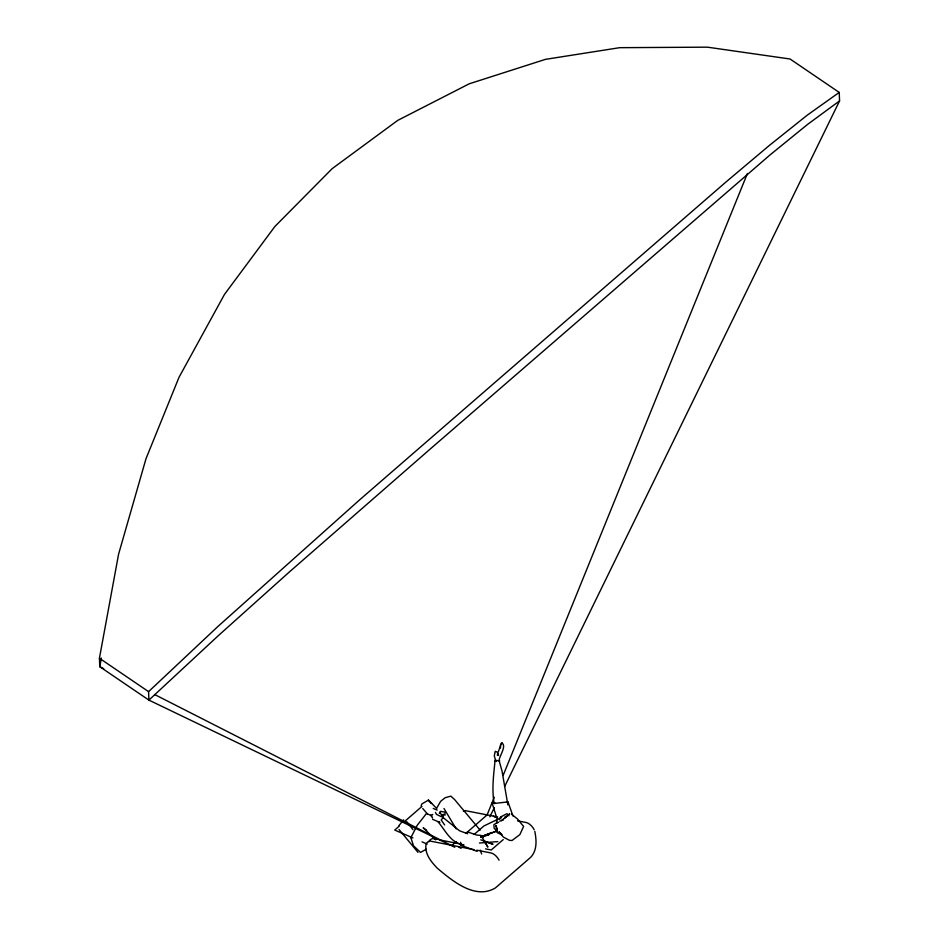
<?xml version="1.0" encoding="UTF-8"?>
<svg xmlns="http://www.w3.org/2000/svg" width="939" height="939" viewBox="0 0 939 939"><rect width="100%" height="100%" fill="white"/><g stroke="black" fill="none" stroke-linecap="round" stroke-linejoin="round"><path stroke-width="1.41" d="M500.51 748.054L500.569 744.721L502.248 743.125C506.52 746.528 499.56 755.566 499.055 760.531L502.013 770.966L507.87 804.876M495.276 761.247L495.299 760.027L496.414 761.506M507.905 803.89L507.976 801.906L495.111 803.361M494.994 761.224C493.597 775.262 491.637 789.722 494.219 803.737M495.041 752.033L494.278 755.977L495.323 759.299M154.571 694.496L454.769 847.236L148.925 700.118L99.78 666.702L99.428 658.227L118.584 554.198L146.003 458.69L179.02 377.302L224.48 294.412L274.881 226.499L332.16 168.656L397.76 120.368L469.23 83.794L545.5 59.345L619.717 47.678L707.396 47.161L790.075 59.004L839.22 92.421L839.572 100.896L504.654 786.506M101.377 658.086L99.78 666.702L103.689 668.685M444.628 824.935L441.201 819.982L442.891 817.857L443.548 814.301L445.039 815.193L444.969 812.118L440.544 811.355L439.276 813.409M498.351 751.834L501.414 742.96L502.248 743.125M421.095 805.955L421.869 803.972L428.395 800.122L436.87 808.608M494.278 797.258L487.106 814.935L466.284 832.999M503.104 775.52L747.409 173.48M489.865 816.777L494.372 807.563M410.883 837.67L417.209 825.299L426.517 813.456L431.917 815.968M437.163 807.34L440.649 801.307L445.168 797.727L450.837 796.119L454.746 799.723L480.134 830.146M499.466 818.996L501.133 816.684L506.943 813.714L508.926 815.791M398.84 825.768L403.641 819.782M496.801 830.193L495.334 831.602L481.073 836.837M502.224 820.134L509.666 813.878L504.466 818.292M839.572 100.896L807.575 124.406L769.78 155.135L430.238 449.006L289.235 572.074L218.282 635.691L148.925 700.118L148.573 691.644L217.578 626.783L359.473 499.994L725.941 182.025L769.604 145.24L807.329 115.11L839.22 92.421M499.677 819.113L501.567 817.353L501.133 816.684M496.872 830.193L495.334 831.602L481.167 836.696M399.075 826.273L394.72 830.053L412.914 837.917M404.521 821.543L421.963 806.413M452.046 845.358L456.424 841.555M503.234 839.595L491.238 849.995L485.545 848.879M501.59 820.733L503.433 819.172M497.553 832.165L494.125 828.081L493.867 824.712L497.353 822.411L496.238 820.674M474.16 834.431L483.925 825.956L500.405 818.033M504.583 817.317L505.968 816.378M426.271 849.185L420.519 852.401L413.512 845.793L410.883 837.67M496.32 823.28L498.621 822.177M491.79 832.494L480.791 836.989M465.826 833.034L468.092 832.06L476.601 835.029L481.05 835.44L487.869 847.095L484.383 841.121L493.022 844.267L480.78 839.83M432.75 814.465L430.743 815.216L432.55 817.939M499.665 821.167L503.21 819.876M480.897 836.825L488.879 834.794L482.353 836.391L483.409 837.295L481.93 835.992M479.43 843.022L497.799 841.614M494.935 802.786L492.106 803.009L497.435 820.064M460.673 842.283L460.873 845.206L463.678 845.217M495.182 760.167L499.724 760.93M497.682 816.953L465.087 810.592A21.421 9.848 49.1 0 0 463.373 811.167M517.635 820.85L526.18 822.517A7.817 3.592 49.1 0 1 534.174 829.724M437.093 839.419L432.809 838.586A21.421 9.848 49.1 0 0 428.912 841.778M439.933 839.971L461.319 844.149M473.972 849.642L429.98 841.051A21.421 9.848 49.1 0 0 426.071 844.231C424.299 853.586 431.306 862.037 437.421 868.305C452.457 880.946 475.251 900.102 495.44 887.895L530.547 857.436C537.319 850.534 536.545 840.076 534.796 831.32M476.824 850.194L491.074 852.976A7.817 3.592 49.1 0 1 499.067 860.183M467.657 833.773L459.464 830.745L443.22 817.634M463.843 844.783C450.884 843.398 445.579 830.616 438.114 821.895L439.875 822.411L432.574 819.301M477.188 851.38L460.873 845.206M433.243 808.456L437.14 810.134M422.01 841.849L427.198 844.091M495.311 751.282L497.74 752.397L497.47 755.437L497.764 753.594L498.632 755.379M501.661 834.783L497.165 832.611L495.886 825.404L497.341 829.125M458.302 846.579L461.061 848.422M99.428 658.227L148.573 691.644M493.409 816.12L495.217 817.376M426.705 830.299L423.196 827.811L435.637 839.853M511.462 814.172L517.389 818.902L523.61 826.437L519.866 834.595L512.06 840.487L509.454 840.323L503.363 837.083L498.949 831.837L501.837 834.454M443.994 808.502L456.166 828.844M417.972 852.342L399.028 829.513M422.726 808.514L427.421 813.913M406.763 821.695L412.96 829.653M439.992 812.106L442.891 817.857M435.426 812.388L436.412 814.324L440.861 816.507L442.281 816.566L442.163 814.536M480.216 850.1L481.648 853.997M512.964 815.956L507.976 801.906M429.581 801.249L428.395 800.122L431.635 803.455L429.581 801.249"/></g></svg>
